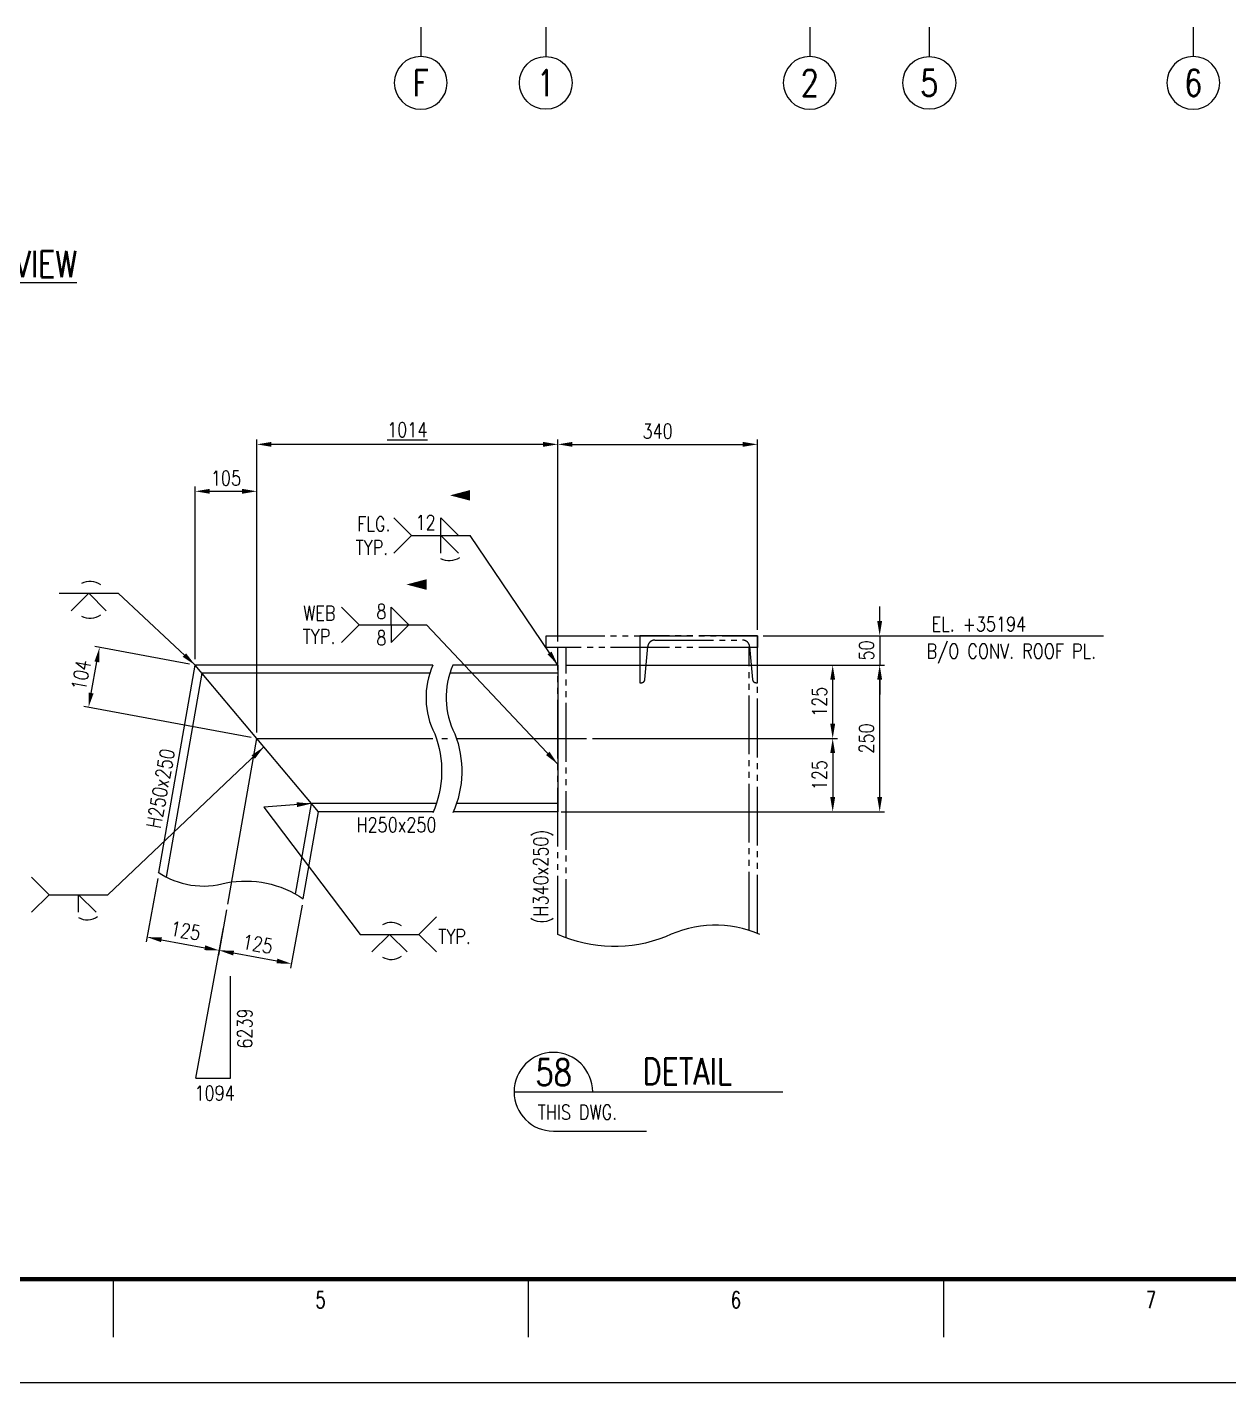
# Model space of a CAD drawing. Header units: millimetres. Extents: x 0 to 134087, y -49114 to 20834.
# Drawn here: x 72812 to 79977, y 14 to 8098 of the extents above; entities that cross this region are included whole.
import ezdxf
from ezdxf.enums import TextEntityAlignment as Align

# ---------------------------------------------------------------- set-up
doc = ezdxf.new("R2010")
doc.units = ezdxf.units.MM
doc.header["$LTSCALE"] = 35
doc.linetypes.add('JNK-CENTER', pattern=[34, 30, -1.5, 1, -1.5])
doc.linetypes.add('JNK-PHANTOM', pattern=[15, 10, -1, 1, -1, 1, -1])
for name, color, linetype in [('CEN-R', 1, 'JNK-CENTER'), ('CON-C', 4, 'Continuous'), ('CON-G', 3, 'Continuous'), ('CON-W', 7, 'Continuous'), ('CON-Y', 2, 'Continuous'), ('Dim-W', 7, 'Continuous'), ('PHA-M', 6, 'JNK-PHANTOM'), ('TXT-Y', 2, 'Continuous'), ('TXTT-C', 4, 'Continuous')]:
    doc.layers.add(name, color=color, linetype=linetype)
doc.styles.add('ROMANS', font='ROMANS.shx', dxfattribs={"width": 0.8})
doc.styles.add('SIMPLEX', font='simplex.shx', dxfattribs={"width": 0.8})
doc.styles.add('TXTD-Y', font='SIMPLEX.shx', dxfattribs={"width": 0.8})
doc.dimstyles.new('DIM35_15', dxfattribs={"dimscale": 35, "dimtxt": 2.5, "dimasz": 2.5, "dimexe": 1, "dimexo": 1, "dimgap": 1, "dimtad": 1, "dimdec": 0, "dimlfac": 0.428571, "dimdsep": 46, "dimtxsty": 'SIMPLEX', "dimcen": 0, "dimclrd": 256, "dimclre": 256, "dimclrt": 2, "dimadec": 1, "dimazin": 2, "dimtfac": 1, "dimtdec": 0, "dimtix": 1, "dimtmove": 2, "dimatfit": 2, "dimfxl": 1, "dimarcsym": 1})
doc.dimstyles.new('DIM35x3.5', dxfattribs={"dimscale": 35, "dimtxt": 2.5, "dimasz": 2.5, "dimexe": 0.8, "dimexo": 1, "dimgap": 1, "dimtad": 1, "dimdec": 0, "dimlfac": 0.285714, "dimdsep": 46, "dimtxsty": 'SIMPLEX', "dimcen": 0, "dimclrd": 7, "dimclre": 7, "dimclrt": 2, "dimadec": 1, "dimazin": 2, "dimtfac": 1, "dimtdec": 0, "dimtix": 1, "dimtmove": 0, "dimatfit": 2, "dimfxl": 1, "dimtfill": 1, "dimarcsym": 1})

# ---------------------------------------------------------------- blocks, each defined once
blk = doc.blocks.new('TITLE')
at = {"color": 7}
for p, q in [((311.22, 17.68), (311.22, 7.78)), ((381.95, 17.68), (381.95, 7.78)), ((452.68, 17.68), (452.68, 7.78)), ((841, 0), (0, 0))]:
    blk.add_line(p, q, dxfattribs=at)
at = {"color": 7, "const_width": 0.707}
blk.add_lwpolyline([(28.29, 17.68), (823.67, 17.68)], dxfattribs=at)
at = {"color": 7, "style": 'ROMANS', "width": 0.7}
for s, p in [('5', (346.59, 14.15)), ('6', (417.32, 14.15)), ('7', (488.05, 14.15))]:
    blk.add_text(s, height=2.83, dxfattribs=at).set_placement(p, align=Align.MIDDLE)
blk = doc.blocks.new('SECTITLE')
at = {"layer": 'CON-G'}
for p, q in [((-1.7, 0), (44.1, 0)), ((5, -6.7), (20.86, -6.7))]:
    blk.add_line(p, q, dxfattribs=at)
blk.add_arc((5, 0), 6.7, 0, 270, dxfattribs=at)
at = {"layer": 'CON-C', "style": 'SIMPLEX', "width": 0.8}
for tag, p in [('A', (5.06, 1.04)), ('ELEVATION', (27.83, 1.22))]:
    blk.add_attdef(tag, text='', height=4.5, dxfattribs=at).set_placement(p, align=Align.CENTER)
at = {"layer": 'CON-Y', "style": 'SIMPLEX', "width": 0.8}
blk.add_attdef('H0000-0000', (1.54, -4.72), '', height=2.5, dxfattribs=at)
blk.add_attdef('SCALE', text='', height=2.5, dxfattribs=at).set_placement((44.9, -3.72), align=Align.RIGHT)
blk = doc.blocks.new('col-line')
at = {"layer": 'CON-Y'}
blk.add_line((0, 3), (0, 8), dxfattribs=at)
blk.add_circle((0, 12.5), 4.5, dxfattribs=at)
at = {"layer": 'CON-C', "style": 'SIMPLEX', "width": 0.8}
blk.add_attdef('1', text='', height=4.5, dxfattribs=at).set_placement((0, 12.5), align=Align.MIDDLE_CENTER)
blk = doc.blocks.new('*D720')
at = {"color": 7, "linetype": 'ByBlock', "lineweight": -2, "transparency": 16777216}
for p, q in [((73591.3, 3021.8), (73521.7, 2644.4)), ((74001.5, 2834.1), (73952, 2565.2)), ((73612.9, 2656.1), (73871, 2608.5))]:
    blk.add_line(p, q, dxfattribs=at)
at = {"color": 7, "transparency": 16777216}
for points in [[(73615.5, 2670.4), (73610.2, 2641.8), (73526.8, 2672)], [(73873.7, 2622.9), (73868.4, 2594.2), (73957.1, 2592.7)]]:
    blk.add_solid(points, dxfattribs=at)
at = {"layer": 'DEFPOINTS', "color": 0, "transparency": 16777216}
for p in [(73597.6, 3056.3), (74007.9, 2868.5), (73957.1, 2592.7)]:
    blk.add_point(p, dxfattribs=at)
at = {"color": 2, "transparency": 16777216, "insert": (73756.2, 2709.8), "char_height": 87.5, "attachment_point": 5, "rotation": 349.5632, "style": 'SIMPLEX', "bg_fill": 3, "box_fill_scale": 1.1, "bg_fill_color": 256, "bg_fill_true_color": 13158600, "bg_fill_transparency": 0}
blk.add_mtext('125', dxfattribs=at)
blk = doc.blocks.new('*D721')
at = {"color": 7, "linetype": 'ByBlock', "lineweight": -2, "transparency": 16777216}
for p, q in [((74001.5, 2834.1), (73952, 2565.2)), ((74451.8, 2863.3), (74382.3, 2485.9)), ((74301.3, 2529.3), (74043.1, 2576.8))]:
    blk.add_line(p, q, dxfattribs=at)
at = {"color": 7, "transparency": 16777216}
for points in [[(74045.8, 2591.2), (74040.5, 2562.5), (73957.1, 2592.7)], [(74303.9, 2543.6), (74298.6, 2515), (74387.3, 2513.4)]]:
    blk.add_solid(points, dxfattribs=at)
at = {"layer": 'DEFPOINTS', "color": 0, "transparency": 16777216}
for p in [(74007.9, 2868.5), (74458.1, 2897.8), (73957.1, 2592.7)]:
    blk.add_point(p, dxfattribs=at)
at = {"color": 2, "transparency": 16777216, "insert": (74186.5, 2630.5), "char_height": 87.5, "attachment_point": 5, "rotation": 349.5632, "style": 'SIMPLEX', "bg_fill": 3, "box_fill_scale": 1.1, "bg_fill_color": 256, "bg_fill_true_color": 13158600, "bg_fill_transparency": 0}
blk.add_mtext('125', dxfattribs=at)
blk = doc.blocks.new('*D722')
at = {"color": 7, "linetype": 'ByBlock', "lineweight": -2, "transparency": 16777216}
for p, q in [((73779.2, 4300.4), (73216.1, 4404.1)), ((73193.6, 4127.4), (73227.8, 4313)), ((74146.7, 3862.9), (73150.2, 4046.4))]:
    blk.add_line(p, q, dxfattribs=at)
at = {"color": 7, "transparency": 16777216}
for points in [[(73213.4, 4315.6), (73242.1, 4310.3), (73243.6, 4399)], [(73179.2, 4130), (73207.9, 4124.7), (73177.7, 4041.3)]]:
    blk.add_solid(points, dxfattribs=at)
at = {"layer": 'DEFPOINTS', "color": 0, "transparency": 16777216}
for p in [(73243.6, 4399), (73813.6, 4294), (74181.1, 3856.5)]:
    blk.add_point(p, dxfattribs=at)
at = {"color": 2, "transparency": 16777216, "insert": (73133.2, 4234.4), "char_height": 87.5, "attachment_point": 5, "rotation": 79.5632, "style": 'SIMPLEX', "bg_fill": 3, "box_fill_scale": 1.1, "bg_fill_color": 256, "bg_fill_true_color": 13158600, "bg_fill_transparency": 0}
blk.add_mtext('104', dxfattribs=at)
blk = doc.blocks.new('*D723')
at = {"color": 7, "linetype": 'ByBlock', "lineweight": -2, "transparency": 16777216}
for p, q in [((74181.1, 3891.5), (74181.1, 5638.1)), ((75888.2, 5610.1), (74268.6, 5610.1)), ((75975.7, 4434), (75975.7, 5638.1))]:
    blk.add_line(p, q, dxfattribs=at)
at = {"color": 7, "transparency": 16777216}
for points in [[(74268.6, 5624.7), (74268.6, 5595.5), (74181.1, 5610.1)], [(75888.2, 5624.7), (75888.2, 5595.5), (75975.7, 5610.1)]]:
    blk.add_solid(points, dxfattribs=at)
at = {"layer": 'DEFPOINTS', "color": 0, "transparency": 16777216}
for p in [(74181.1, 5610.1), (75975.7, 4399), (74181.1, 3856.5)]:
    blk.add_point(p, dxfattribs=at)
at = {"color": 2, "transparency": 16777216, "insert": (75078.4, 5697.6), "char_height": 87.5, "attachment_point": 5, "style": 'SIMPLEX', "bg_fill": 3, "box_fill_scale": 1.1, "bg_fill_color": 256, "bg_fill_true_color": 13158600, "bg_fill_transparency": 0}
blk.add_mtext('\\L1014', dxfattribs=at)
blk = doc.blocks.new('*D724')
at = {"color": 7, "linetype": 'ByBlock', "lineweight": -2, "transparency": 16777216}
for p, q in [((75975.7, 4469), (75975.7, 5638.1)), ((76063.2, 5610.1), (77078.2, 5610.1)), ((77165.7, 4504), (77165.7, 5638.1))]:
    blk.add_line(p, q, dxfattribs=at)
at = {"color": 7, "transparency": 16777216}
for points in [[(76063.2, 5624.7), (76063.2, 5595.5), (75975.7, 5610.1)], [(77078.2, 5624.7), (77078.2, 5595.5), (77165.7, 5610.1)]]:
    blk.add_solid(points, dxfattribs=at)
at = {"layer": 'DEFPOINTS', "color": 0, "transparency": 16777216}
for p in [(77165.7, 5610.1), (77165.7, 4469), (75975.7, 4434)]:
    blk.add_point(p, dxfattribs=at)
at = {"color": 2, "transparency": 16777216, "insert": (76570.7, 5688.9), "char_height": 87.5, "attachment_point": 5, "style": 'SIMPLEX', "bg_fill": 3, "box_fill_scale": 1.1, "bg_fill_color": 256, "bg_fill_true_color": 13158600, "bg_fill_transparency": 0}
blk.add_mtext('340', dxfattribs=at)
blk = doc.blocks.new('weld-sy6')
blk.add_lwpolyline([(0, -3.2), (0, 0), (3.2, -3.2)])
blk.add_arc((1.53, -1.19), 3.36, 242.2167, 304.6401)
blk = doc.blocks.new('*D725')
at = {"color": 7, "linetype": 'ByBlock', "lineweight": -2, "transparency": 16777216}
for p, q in [((76080.1, 4294), (77922.7, 4294)), ((77894.7, 3506.5), (77894.7, 4206.5)), ((75995.8, 3419), (77922.7, 3419))]:
    blk.add_line(p, q, dxfattribs=at)
at = {"color": 7, "transparency": 16777216}
for points in [[(77880.1, 4206.5), (77909.2, 4206.5), (77894.7, 4294)], [(77880.1, 3506.5), (77909.2, 3506.5), (77894.7, 3419)]]:
    blk.add_solid(points, dxfattribs=at)
at = {"layer": 'DEFPOINTS', "color": 0, "transparency": 16777216}
for p in [(76045.1, 4294), (77894.7, 4294), (75960.8, 3419)]:
    blk.add_point(p, dxfattribs=at)
at = {"color": 2, "transparency": 16777216, "insert": (77815.9, 3856.5), "char_height": 87.5, "attachment_point": 5, "rotation": 90, "style": 'SIMPLEX', "bg_fill": 3, "box_fill_scale": 1.1, "bg_fill_color": 256, "bg_fill_true_color": 13158600, "bg_fill_transparency": 0}
blk.add_mtext('250', dxfattribs=at)
blk = doc.blocks.new('*D726')
at = {"color": 7, "linetype": 'ByBlock', "lineweight": -2, "transparency": 16777216}
for p, q in [((76028.6, 4294), (77642.7, 4294)), ((77614.7, 3944), (77614.7, 4206.5)), ((76183.3, 3856.5), (77642.7, 3856.5))]:
    blk.add_line(p, q, dxfattribs=at)
at = {"color": 7, "transparency": 16777216}
for points in [[(77600.1, 4206.5), (77629.2, 4206.5), (77614.7, 4294)], [(77600.1, 3944), (77629.2, 3944), (77614.7, 3856.5)]]:
    blk.add_solid(points, dxfattribs=at)
at = {"layer": 'DEFPOINTS', "color": 0, "transparency": 16777216}
for p in [(75993.6, 4294), (77614.7, 4294), (76148.3, 3856.5)]:
    blk.add_point(p, dxfattribs=at)
at = {"color": 2, "transparency": 16777216, "insert": (77535.9, 4075.3), "char_height": 87.5, "attachment_point": 5, "rotation": 90, "style": 'SIMPLEX', "bg_fill": 3, "box_fill_scale": 1.1, "bg_fill_color": 256, "bg_fill_true_color": 13158600, "bg_fill_transparency": 0}
blk.add_mtext('125', dxfattribs=at)
blk = doc.blocks.new('*D727')
at = {"color": 7, "linetype": 'ByBlock', "lineweight": -2, "transparency": 16777216}
for p, q in [((76183.3, 3856.5), (77642.7, 3856.5)), ((77614.7, 3769), (77614.7, 3506.5)), ((75995.8, 3419), (77642.7, 3419))]:
    blk.add_line(p, q, dxfattribs=at)
at = {"color": 7, "transparency": 16777216}
for points in [[(77600.1, 3769), (77629.2, 3769), (77614.7, 3856.5)], [(77600.1, 3506.5), (77629.2, 3506.5), (77614.7, 3419)]]:
    blk.add_solid(points, dxfattribs=at)
at = {"layer": 'DEFPOINTS', "color": 0, "transparency": 16777216}
for p in [(76148.3, 3856.5), (75960.8, 3419), (77614.7, 3419)]:
    blk.add_point(p, dxfattribs=at)
at = {"color": 2, "transparency": 16777216, "insert": (77535.9, 3637.8), "char_height": 87.5, "attachment_point": 5, "rotation": 90, "style": 'SIMPLEX', "bg_fill": 3, "box_fill_scale": 1.1, "bg_fill_color": 256, "bg_fill_true_color": 13158600, "bg_fill_transparency": 0}
blk.add_mtext('125', dxfattribs=at)
blk = doc.blocks.new('*D728')
at = {"color": 7, "linetype": 'ByBlock', "lineweight": -2, "transparency": 16777216}
for p, q in [((77894.7, 4556.5), (77894.7, 4644)), ((77200.7, 4469), (77922.7, 4469)), ((77894.7, 4469), (77894.7, 4294)), ((77134.7, 4294), (77922.7, 4294)), ((77894.7, 4206.5), (77894.7, 4119))]:
    blk.add_line(p, q, dxfattribs=at)
at = {"color": 7, "transparency": 16777216}
for points in [[(77880.1, 4556.5), (77909.2, 4556.5), (77894.7, 4469)], [(77880.1, 4206.5), (77909.2, 4206.5), (77894.7, 4294)]]:
    blk.add_solid(points, dxfattribs=at)
at = {"layer": 'DEFPOINTS', "color": 0, "transparency": 16777216}
for p in [(77165.7, 4469), (77099.7, 4294)]:
    blk.add_point(p, dxfattribs=at)
at = {"color": 2, "transparency": 16777216, "insert": (77815.9, 4381.5), "char_height": 87.5, "attachment_point": 5, "rotation": 90, "style": 'SIMPLEX', "bg_fill": 3, "box_fill_scale": 1.1, "bg_fill_color": 256, "bg_fill_true_color": 13158600, "bg_fill_transparency": 0}
blk.add_mtext('50', dxfattribs=at)
at = {"layer": 'DEFPOINTS', "color": 0, "transparency": 16777216}
blk.add_point((77894.7, 4294), dxfattribs=at)
blk = doc.blocks.new('*D729')
at = {"color": 7, "linetype": 'ByBlock', "lineweight": -2, "transparency": 16777216}
for p, q in [((73813.6, 4329), (73813.6, 5358.1)), ((74181.1, 4329), (74181.1, 5358.1)), ((73901.1, 5330.1), (74093.6, 5330.1))]:
    blk.add_line(p, q, dxfattribs=at)
at = {"color": 7, "transparency": 16777216}
for points in [[(73901.1, 5344.7), (73901.1, 5315.5), (73813.6, 5330.1)], [(74093.6, 5344.7), (74093.6, 5315.5), (74181.1, 5330.1)]]:
    blk.add_solid(points, dxfattribs=at)
at = {"layer": 'DEFPOINTS', "color": 0, "transparency": 16777216}
for p in [(74181.1, 5330.1), (73813.6, 4294), (74181.1, 4294)]:
    blk.add_point(p, dxfattribs=at)
at = {"color": 2, "transparency": 16777216, "insert": (73997.3, 5408.9), "char_height": 87.5, "attachment_point": 5, "style": 'SIMPLEX', "bg_fill": 3, "box_fill_scale": 1.1, "bg_fill_color": 256, "bg_fill_true_color": 13158600, "bg_fill_transparency": 0}
blk.add_mtext('105', dxfattribs=at)

msp = doc.modelspace()

# ---------------------------------------------------------------- linework, layer by layer
for p, q in [((73178.7753, 4722.5973), (73073.7753, 4617.5973)), ((73178.7753, 4722.5973), (73283.7753, 4617.5973)), ((73816.7596, 1830.9671), (73981.9248, 2727.6375)), ((74972.0547, 2688.2128), (74867.0547, 2583.2128)), ((74972.0547, 2688.2128), (75077.0547, 2583.2128)), ((74023.6875, 1830.9671), (74023.6875, 2439.8074)), ((73816.7596, 1830.9671), (74023.6875, 1830.9671))]:
    msp.add_line(p, q)
for centre, start, end in [((73187.734, 4682.8577), 55.35992354, 117.78333935), ((73187.734, 4683.5227), 242.21666065, 304.64007646), ((74981.0134, 2648.4732), 55.35992354, 117.78333935), ((74981.0134, 2649.1382), 242.21666065, 304.64007646)]:
    msp.add_arc(centre, 110.1205, start, end)
at = {"layer": 'CEN-R'}
for p, q in [((74007.8722, 2868.504), (74181.0826, 3856.5104)), ((74181.0826, 3856.5104), (76146.7144, 3856.5104))]:
    msp.add_line(p, q, dxfattribs=at)
at = {"layer": 'CON-G'}
for p, q in [((73596.7191, 3056.8482), (73813.6098, 4294.0104)), ((75230.8813, 4294.0104), (73813.6098, 4294.0104)), ((74548.5555, 3419.0104), (73813.6098, 4294.0104)), ((75975.7239, 4294.0104), (75350.8337, 4294.0104)), ((75975.7239, 4294.0104), (75975.7239, 3419.0104)), ((73641.8005, 3030.2335), (73854.7667, 4245.0104)), ((75212.3696, 4245.0104), (73854.7667, 4245.0104)), ((75975.7239, 4245.0104), (75332.322, 4245.0104)), ((74412.7926, 2928.3703), (74507.3985, 3468.0104)), ((74457.6814, 2900.6568), (74548.5555, 3419.0104)), ((75251.868, 3468.0104), (74507.3985, 3468.0104)), ((75233.2394, 3419.0104), (74548.5555, 3419.0104)), ((75975.7239, 3419.0104), (75353.1918, 3419.0104)), ((75975.7239, 3468.0104), (75371.8205, 3468.0104))]:
    msp.add_line(p, q, dxfattribs=at)
at = {"layer": 'CON-W'}
for p, q in [((73003.7753, 4722.5973), (73353.7753, 4722.5973)), ((72943.8773, 2924.7803), (73293.8773, 2924.7803)), ((74797.0547, 2688.2128), (75147.0547, 2688.2128))]:
    msp.add_line(p, q, dxfattribs=at)
for points in [[(72838.8773, 3029.7803), (72943.8773, 2924.7803), (72838.8773, 2819.7803)], [(75252.0547, 2793.2128), (75147.0547, 2688.2128), (75252.0547, 2583.2128)]]:
    msp.add_lwpolyline(points, dxfattribs=at)
at = {"layer": 'Dim-W'}
msp.add_line((77213.9199, 4469.0104), (79229.917, 4469.0104), dxfattribs=at)
at = {"layer": 'PHA-M'}
for p, q in [((75905.7239, 4469.0104), (77165.7239, 4469.0104)), ((75905.7239, 4399.0104), (75905.7239, 4469.0104)), ((77165.7239, 4469.0104), (76465.7239, 4469.0104)), ((76465.7239, 4469.0104), (76465.7239, 4189.0104)), ((77165.7239, 4189.0104), (77165.7239, 4469.0104)), ((77165.7239, 4469.0104), (77165.7239, 4399.0104)), ((77165.7239, 4399.0104), (75905.7239, 4399.0104)), ((75975.7239, 2687.7116), (75975.7239, 4399.0104)), ((76024.7239, 2667.9038), (76024.7239, 4399.0104)), ((76494.8009, 4208.1801), (76511.9698, 4404.4209)), ((76553.81, 4442.7604), (77077.6379, 4442.7604)), ((77116.7239, 2711.8758), (77116.7239, 4399.0104)), ((77119.4781, 4404.4209), (77136.6469, 4208.1801)), ((77165.7239, 2693.8677), (77165.7239, 4399.0104)), ((76465.7239, 4189.0104), (76473.8809, 4189.0104)), ((77157.567, 4189.0104), (77165.7239, 4189.0104))]:
    msp.add_line(p, q, dxfattribs=at)
at = {"layer": 'PHA-M', "linetype": 'ByBlock'}
for points in [[(73592.6992, 3059.5565, 0.224731575), (73998.7258, 2995.7777, -0.198847876), (74458.5465, 2900.0688)], [(77180.1295, 2687.7116, 0.224731575), (76618.0695, 2672.8983, -0.198847876), (75975.7239, 2687.7116)]]:
    msp.add_lwpolyline(points, format="xyb", dxfattribs=at)
at = {"layer": 'PHA-M'}
for centre, radius, start, end in [((76553.81, 4400.7604), 42, 90, 175), ((77077.6379, 4400.7604), 42, 5, 90), ((76473.8809, 4210.0104), 21, 270, 355), ((77157.567, 4210.0104), 21, 185, 270)]:
    msp.add_arc(centre, radius, start, end, dxfattribs=at)

# ---------------------------------------------------------------- block references
at = {"linetype": 'ByBlock', "xscale": 34.99999999649994, "yscale": 34.99999999649994, "zscale": 34.99999999649994}
msp.add_blockref('TITLE', (62431.2031, 13.8326), dxfattribs=at)
at = {"layer": 'CON-W'}
ref = msp.add_blockref('col-line', (75158.5727, 8203.0767), dxfattribs=dict(at, xscale=-35, yscale=35, zscale=35, rotation=180))
ref.add_attrib('1', 'F', dxfattribs={"layer": 'CON-C', "height": 157.5, "style": 'SIMPLEX', "width": 0.8}).set_placement((75158.5727, 7765.5767), align=Align.MIDDLE_CENTER)
ref = msp.add_blockref('col-line', (75903.8773, 8203.0767), dxfattribs=dict(at, xscale=35, yscale=35, zscale=35, rotation=180))
ref.add_attrib('1', '1', dxfattribs={"layer": 'CON-C', "height": 157.5, "style": 'SIMPLEX', "width": 0.8}).set_placement((75903.8773, 7765.5767), align=Align.MIDDLE_CENTER)
ref = msp.add_blockref('col-line', (77477.5998, 8203.0767), dxfattribs=dict(at, xscale=-35, yscale=35, zscale=35, rotation=180))
ref.add_attrib('1', '2', dxfattribs={"layer": 'CON-C', "height": 157.5, "style": 'SIMPLEX', "width": 0.8}).set_placement((77477.5998, 7765.5767), align=Align.MIDDLE_CENTER)
ref = msp.add_blockref('col-line', (78190.7144, 8203.0767), dxfattribs=dict(at, xscale=35, yscale=35, zscale=35, rotation=180))
ref.add_attrib('1', '5', dxfattribs={"layer": 'CON-C', "height": 157.5, "style": 'SIMPLEX', "width": 0.8}).set_placement((78190.7144, 7765.5767), align=Align.MIDDLE_CENTER)
ref = msp.add_blockref('col-line', (79764.4369, 8203.0767), dxfattribs=dict(at, xscale=-35, yscale=35, zscale=35, rotation=180))
ref.add_attrib('1', '6', dxfattribs={"layer": 'CON-C', "height": 157.5, "style": 'SIMPLEX', "width": 0.8}).set_placement((79764.4369, 7765.5767), align=Align.MIDDLE_CENTER)
at = {"layer": 'CON-W', "xscale": 32.8125, "yscale": 32.8125, "zscale": 32.8125}
msp.add_blockref('weld-sy6', (73118.8773, 2924.7803), dxfattribs=at)
at = {"layer": 'CON-W'}
ref = msp.add_blockref('SECTITLE', (75774.2052, 1749.7335), dxfattribs=dict(at, xscale=35, yscale=35, zscale=35))
ref.add_attrib('H0000-0000', 'THIS DWG.', (75855.7596, 1584.5335), dxfattribs={"layer": 'CON-Y', "height": 87.5, "style": 'SIMPLEX', "width": 0.8})
ref.add_attrib('A', '58', dxfattribs={"layer": 'CON-C', "height": 157.5, "style": 'SIMPLEX', "width": 0.8}).set_placement((75951.3052, 1786.1335), align=Align.CENTER)
ref.add_attrib('ELEVATION', 'DETAIL', dxfattribs={"layer": 'CON-C', "height": 157.5, "style": 'SIMPLEX', "width": 0.8}).set_placement((76748.2552, 1792.4335), align=Align.CENTER)

# ---------------------------------------------------------------- texts
at = {"layer": 'CON-W', "color": 2, "style": 'SIMPLEX', "width": 0.8}
msp.add_text('(H340x250)', height=87.5, rotation=90, dxfattribs=at).set_placement((75918.8136, 3033.1167, 0), align=Align.CENTER)
at = {"layer": 'CON-Y', "style": 'SIMPLEX', "width": 0.8}
for s, p in [('EL. +35194', (78204.2213, 4495.1222)), ('B/O CONV. ROOF PL.', (78174.2346, 4333.1308)), ('H250x250', (74775.4225, 3298.1702)), ('1094', (73809.6686, 1697.3988))]:
    msp.add_text(s, height=87.5, dxfattribs=at).set_placement(p)
for s, rotation, p in [('H250x250', 79.56319504, (73607.1998, 3316.2885)), ('6239', 90, (74153.8889, 2007.0522))]:
    msp.add_text(s, height=87.5, rotation=rotation, dxfattribs=at).set_placement(p)
at = {"layer": 'TXT-Y', "style": 'SIMPLEX', "width": 0.8}
msp.add_text('TYP.', height=87.5, dxfattribs=at).set_placement((75262.4912, 2675.4341), align=Align.MIDDLE_LEFT)
at = {"layer": 'TXTT-C', "style": 'TXTD-Y', "width": 0.8}
msp.add_text('%%UCONVECTION END WIND TRUSS ELEVATION VIEW', height=157.5, dxfattribs=at).set_placement((71124.5601, 6607.3085), align=Align.CENTER)

# ---------------------------------------------------------------- leaders
at = {"layer": 'CON-W'}
msp.add_leader([(74507.3985, 3468.0104), (74222.3372, 3447.3431)], dimstyle='DIM35_15', override={"dimgap": 1, "dimtad": 0}, dxfattribs=at)

# ---------------------------------------------------------------- next in the draw order: dimensions: what is measured, and where the dimension line sits
for base, p1, p2, angle, picture, middle in [((73243.6007, 4399.0051), (74181.0826, 3856.5104), (73813.6098, 4294.0104), 79.56319504, '*D722', (73133.2119, 4234.4325)), ((73957.0693, 2592.6987), (73597.5973, 3056.2643), (74007.8722, 2868.504), 349.56319504, '*D720', (73756.2041, 2709.7725))]:
    dim = msp.add_linear_dim(base=base, p1=p1, p2=p2, angle=angle, dimstyle='DIM35x3.5')
    dim.commit()
    dim.dimension.update_dxf_attribs({"geometry": picture, "text_midpoint": middle})

# ---------------------------------------------------------------- next in the draw order: dimensions: what is measured, and where the dimension line sits
dim = msp.add_linear_dim(base=(74181.0826, 5610.108), p1=(75975.7239, 4399.0104), p2=(74181.0826, 3856.5104), text='%%U1014', dimstyle='DIM35x3.5')
dim.commit()
dim.dimension.update_dxf_attribs({"geometry": '*D723', "text_midpoint": (75078.4033, 5697.608)})
dim = msp.add_linear_dim(base=(73957.0693, 2592.6987), p1=(74458.1207, 2897.7573), p2=(74007.8722, 2868.504), angle=169.56319504, dimstyle='DIM35x3.5')
dim.commit()
dim.dimension.update_dxf_attribs({"geometry": '*D721', "text_midpoint": (74186.4658, 2630.519)})

# ---------------------------------------------------------------- next in the draw order: leaders
msp.add_leader([(73813.6098, 4294.0104), (73353.7753, 4722.5973)], dimstyle='DIM35_15', override={"dimgap": 1, "dimtad": 0}, dxfattribs=at)

# ---------------------------------------------------------------- next in the draw order: linework, layer by layer
msp.add_line((74222.3372, 3447.3431), (74797.0547, 2688.2128))
for points in [[(75277.9443, 5066.0316), (75277.9443, 5171.0316), (75382.9443, 5066.0316)], [(74981.7416, 4534.326), (74981.7416, 4639.326), (75086.7416, 4534.326)], [(74981.7416, 4534.326), (74981.7416, 4429.326), (75086.7416, 4534.326)]]:
    msp.add_lwpolyline(points)
for p, q in [((75102.9443, 5066.0316), (75452.9443, 5066.0316)), ((74791.447, 4534.326), (75193.1028, 4534.326))]:
    msp.add_line(p, q, dxfattribs=at)
for points in [[(75452.9443, 5066.0316, 0, 0, 0), (75452.9443, 5306.0316, 63, 0, 0), (75332.9443, 5306.0316, 0, 0, 0)], [(75193.1028, 4534.326, 0, 0, 0), (75193.1028, 4774.326, 63, 0, 0), (75073.1028, 4774.326, 0, 0, 0)]]:
    msp.add_lwpolyline(points, format="xyseb", dxfattribs=at)
for points in [[(74997.9443, 5171.0316), (75102.9443, 5066.0316), (74997.9443, 4961.0316)], [(74686.447, 4639.326), (74791.447, 4534.326), (74686.447, 4429.326)]]:
    msp.add_lwpolyline(points, dxfattribs=at)
at = {"layer": 'PHA-M', "linetype": 'ByBlock'}
for points in [[(75230.8813, 4294.0104, 0.224731575), (75241.7097, 3883.1478, -0.198847876), (75230.8813, 3413.5969)], [(75350.8337, 4294.0104, 0.224731575), (75361.6621, 3883.1478, -0.198847876), (75350.8337, 3413.5969)]]:
    msp.add_lwpolyline(points, format="xyb", dxfattribs=at)

# ---------------------------------------------------------------- next in the draw order: block references
at = {"layer": 'CON-W', "xscale": 32.8125, "yscale": 32.8125, "zscale": 32.8125}
msp.add_blockref('weld-sy6', (75277.9443, 5066.0316), dxfattribs=at)

# ---------------------------------------------------------------- next in the draw order: texts
at = {"layer": 'CON-W', "color": 2, "style": 'SIMPLEX', "width": 0.8}
for s, p in [('12', (75127.6086, 5101.0316)), ('8', (74894.1267, 4569.326)), ('8', (74894.1267, 4411.826))]:
    msp.add_text(s, height=87.5, dxfattribs=at).set_placement(p)
at = {"layer": 'TXT-Y', "style": 'SIMPLEX', "width": 0.8}
for s, p in [('FLG.', (74779.9551, 5135.3316)), ('TYP.', (74769.9551, 4995.3316)), ('WEB', (74457.9757, 4603.626)), ('TYP.', (74454.6423, 4463.626))]:
    msp.add_text(s, height=87.5, dxfattribs=at).set_placement(p, align=Align.MIDDLE_LEFT)

# ---------------------------------------------------------------- next in the draw order: dimensions: what is measured, and where the dimension line sits
for base, p1, p2, picture, middle in [((77165.7239, 5610.108), (75975.7239, 4434.0104), (77165.7239, 4469.0104), '*D724', (76570.7239, 5688.858)), ((74181.0826, 5330.108), (73813.6098, 4294.0104), (74181.0826, 4294.0104), '*D729', (73997.3462, 5408.858))]:
    dim = msp.add_linear_dim(base=base, p1=p1, p2=p2, dimstyle='DIM35x3.5')
    dim.commit()
    dim.dimension.update_dxf_attribs({"geometry": picture, "text_midpoint": middle})

# ---------------------------------------------------------------- next in the draw order: leaders
at = {"layer": 'CON-W'}
msp.add_leader([(74223.3732, 3805.8975), (73293.8773, 2924.7803)], dimstyle='DIM35_15', override={"dimgap": 1, "dimtad": 0}, dxfattribs=at)

# ---------------------------------------------------------------- next in the draw order: leaders
for points in [[(75975.7239, 4294.0104), (75452.9443, 5066.0316)], [(75975.7239, 3703.4683), (75193.1028, 4534.326)]]:
    msp.add_leader(points, dimstyle='DIM35_15', override={"dimgap": 1, "dimtad": 0}, dxfattribs=at)

# ---------------------------------------------------------------- next in the draw order: dimensions: what is measured, and where the dimension line sits
dim = msp.add_linear_dim(base=(77894.6561, 4294.0104), p1=(75960.7999, 3419.0104), p2=(76045.088, 4294.0104), angle=90, dimstyle='DIM35x3.5')
dim.commit()
dim.dimension.update_dxf_attribs({"geometry": '*D725', "text_midpoint": (77815.9061, 3856.5104)})

# ---------------------------------------------------------------- next in the draw order: dimensions: what is measured, and where the dimension line sits
dim = msp.add_linear_dim(base=(77614.6561, 4294.0104), p1=(76148.2609, 3856.5104), p2=(75993.6329, 4294.0104), angle=90, dimstyle='DIM35x3.5')
dim.commit()
dim.dimension.update_dxf_attribs({"geometry": '*D726', "text_midpoint": (77535.9061, 4075.2604)})

# ---------------------------------------------------------------- next in the draw order: dimensions: what is measured, and where the dimension line sits
for base, p1, p2, angle, picture, middle in [((77894.6561, 4294.0104), (77165.7239, 4469.0104), (77099.6768, 4294.0104), 90, '*D728', (77815.9061, 4381.5104)), ((77614.6561, 3419.0104), (76148.2609, 3856.5104), (75960.7999, 3419.0104), 270, '*D727', (77535.9061, 3637.7604))]:
    dim = msp.add_linear_dim(base=base, p1=p1, p2=p2, angle=angle, dimstyle='DIM35x3.5')
    dim.commit()
    dim.dimension.update_dxf_attribs({"geometry": picture, "text_midpoint": middle})

doc.saveas('drawing.dxf')
